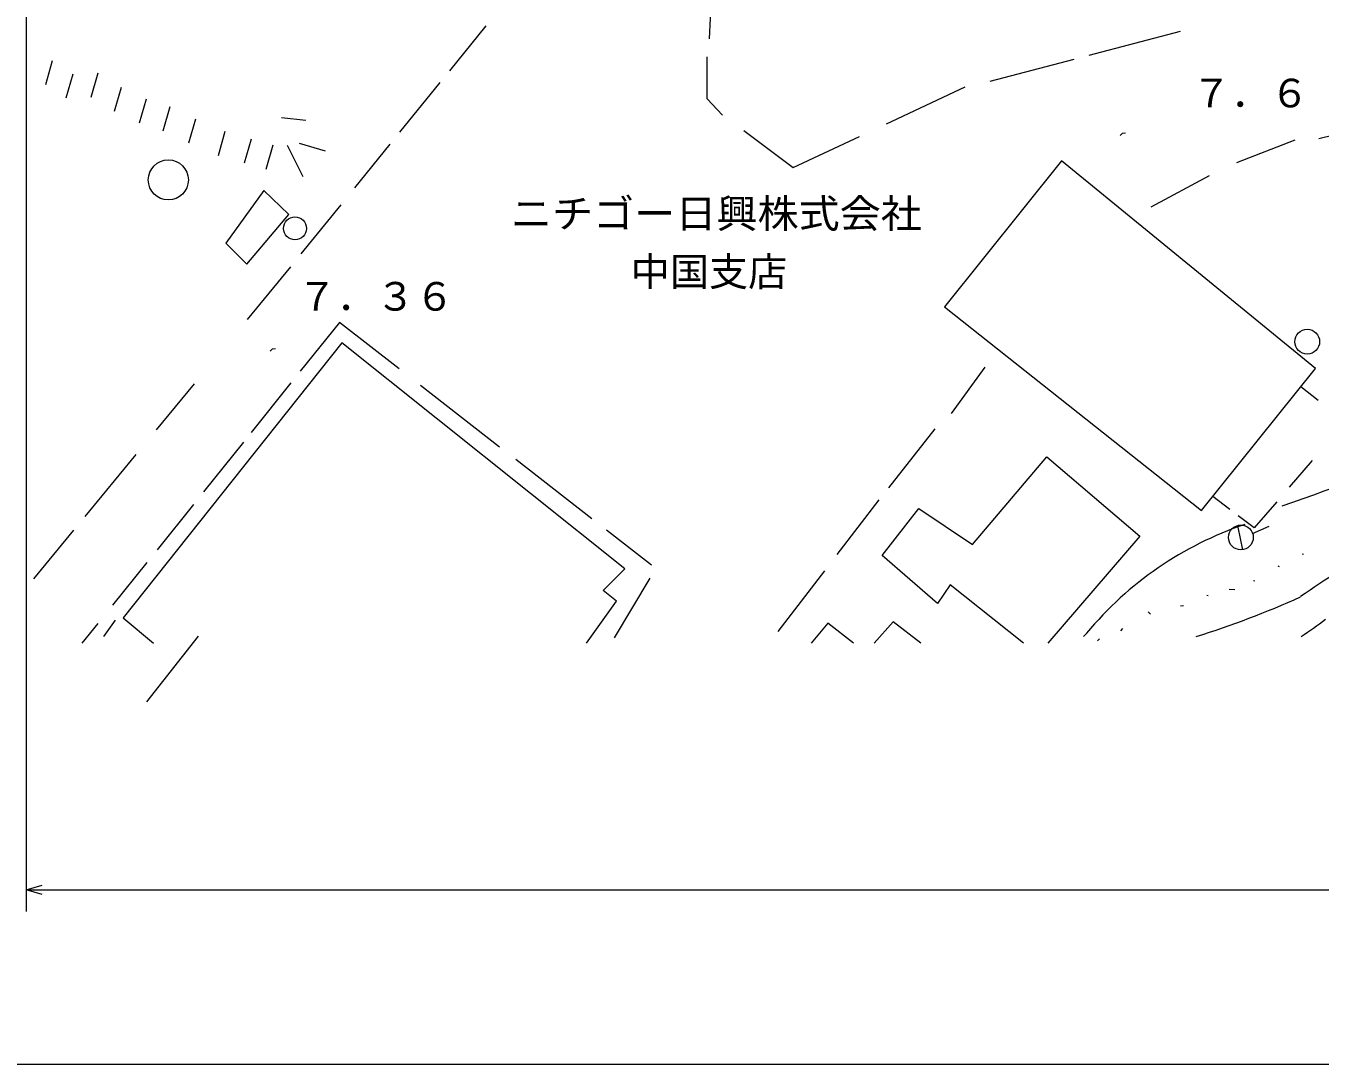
# Model space of a CAD drawing. Units: millimetres, scale not verified. Extents: x 40000 to 680000, y 20000 to 380000.
# Drawn here: x 101686 to 161240, y 205000 to 252772 of the extents above; entities that cross this region are included whole.
import ezdxf
from ezdxf.enums import TextEntityAlignment as Align

# ---------------------------------------------------------------- set-up
doc = ezdxf.new("R2010")
doc.units = ezdxf.units.MM
doc.header["$LTSCALE"] = 1000
doc.layers.add('S-BGD', color=7, linetype='Continuous', lineweight=13)
doc.layers.add('S-BGD-HTXT', color=7, linetype='Continuous', lineweight=13)
doc.styles.add('ＭＳ ゴシック', font='')
doc.styles.get('ＭＳ ゴシック').set_extended_font_data('MS Gothic')

msp = doc.modelspace()

# ---------------------------------------------------------------- linework, layer by layer
at = {"layer": 'S-BGD'}
for p, q in [((101692, 274891), (101692, 212024)), ((133146, 252177), (133245, 254294)), ((122844, 252771), (121171, 250708)), ((150612, 251425), (154823, 252530)), ((133042, 249412), (133042, 251342)), ((102901, 251165), (102581, 250056)), ((146057, 250229), (149920, 251243)), ((103845, 250551), (103526, 249442)), ((104992, 250590), (104672, 249481)), ((120732, 250165), (118880, 247880)), ((106071, 249934), (105752, 248825)), ((141287, 248269), (144908, 249964)), ((107215, 249406), (106896, 248298)), ((108311, 249041), (107991, 247933)), ((133741, 248662), (133042, 249412)), ((109493, 248477), (109173, 247369)), ((113441, 248558), (114561, 248432)), ((161186, 247588), (164191, 248350)), ((110846, 247909), (110527, 246800)), ((134721, 247959), (136987, 246257)), ((152046, 247732), (152144, 247834)), ((152144, 247834), (152284, 247857)), ((112046, 247561), (111726, 246453)), ((113043, 247277), (112724, 246168)), ((113714, 247290), (114422, 245838)), ((114256, 247368), (115456, 247021)), ((118431, 247326), (116801, 245315)), ((136987, 246257), (140038, 247685)), ((157405, 246486), (160095, 247525)), ((149344, 246566), (143954, 239850)), ((161023, 237005), (149344, 246566)), ((153469, 244450), (156150, 245894)), ((112642, 245191), (110884, 242780)), ((113789, 244091), (112642, 245191)), ((116177, 244545), (114344, 242283)), ((111849, 241815), (113789, 244091)), ((110884, 242780), (111849, 241815)), ((113855, 241682), (111861, 239261)), ((143954, 239850), (155778, 230468)), ((116111, 239127), (114314, 236886)), ((118863, 236986), (116111, 239127)), ((116230, 238183), (106169, 225528)), ((112930, 237808), (113028, 237910)), ((113028, 237910), (113168, 237933)), ((129252, 227783), (116230, 238183)), ((144277, 234932), (145829, 237070)), ((155778, 230468), (161023, 237005)), ((109422, 236301), (107681, 234187)), ((113882, 236347), (112047, 234058)), ((123486, 233392), (119844, 236224)), ((160354, 236172), (161149, 235551)), ((141395, 231519), (143526, 234233)), ((111695, 233619), (109855, 231325)), ((106746, 233052), (104398, 230202)), ((145238, 228903), (148667, 232941)), ((148667, 232941), (152949, 229296)), ((127733, 230090), (124224, 232819)), ((160869, 232770), (159821, 231549)), ((157090, 230516), (156298, 231116)), ((109394, 230750), (107719, 228661)), ((139019, 228444), (140954, 230970)), ((141086, 228397), (142776, 230565)), ((142776, 230565), (145238, 228903)), ((159247, 230879), (158209, 229669)), ((158209, 229669), (157467, 230230)), ((103878, 229571), (102032, 227329)), ((130466, 227965), (128396, 229575)), ((152949, 229296), (148708, 224364)), ((157460, 229711), (157667, 228666)), ((158134, 229414), (158889, 229751)), ((143639, 226187), (141086, 228397)), ((160476, 228449), (160416, 228468)), ((107254, 228080), (105677, 226113)), ((128254, 226791), (129252, 227783)), ((136309, 224905), (138446, 227696)), ((159376, 227887), (159315, 227906)), ((128766, 224617), (130412, 227360)), ((144213, 227048), (143639, 226187)), ((147584, 224364), (144213, 227048)), ((158230, 227216), (158169, 227235)), ((128867, 226294), (128254, 226791)), ((156093, 226549), (156032, 226568)), ((157052, 226850), (157313, 226836)), ((127480, 224364), (128867, 226294)), ((153436, 225710), (153334, 225808)), ((154816, 226080), (154956, 226103)), ((104989, 225277), (104267, 224364)), ((105796, 225420), (105256, 224678)), ((106169, 225528), (107563, 224364)), ((138587, 225289), (137826, 224364)), ((139767, 224364), (138587, 225289)), ((141596, 225351), (140719, 224364)), ((142864, 224364), (141596, 225351)), ((109614, 224693), (107235, 221665)), ((150350, 224678), (150499, 224825)), ((150989, 224473), (151088, 224575)), ((152065, 224938), (152164, 225040)), ((101692, 213024), (102442, 213237)), ((102442, 212808), (101692, 213024)), ((101692, 213024), (236673, 213024))]:
    msp.add_line(p, q, dxfattribs=at)
for centre, radius in [((108241, 245685), 922), ((114069, 243455), 527), ((160648, 238241), 569), ((157594, 229234), 571)]:
    msp.add_circle(centre, radius, dxfattribs=at)
for centre, radius, start, end in [((125534, 329915), 104876, 288.89722, 293.37244), ((199436, 169197), 69382, 117.16467, 124.30493), ((162992, 214431), 16259, 108.7326, 140.22681), ((142720, 265855), 43125, 287.28644, 294.11719), ((146098, 245903), 25578, 303.92303, 306.97736)]:
    msp.add_arc(centre, radius, start, end, dxfattribs=at)
at = {"layer": 'S-BGD-HTXT'}
msp.add_line((40000, 205000), (579000, 205000), dxfattribs=at)

# ---------------------------------------------------------------- texts
at = {"layer": 'S-BGD', "style": 'ＭＳ ゴシック'}
for s, p in [('７．６', (155335, 248626)), ('中国支店', (129518, 240406)), ('７．３６', (114191, 239272))]:
    msp.add_text(s, height=1320, dxfattribs=at).set_placement(p, align=Align.BOTTOM_LEFT)
at = {"layer": 'S-BGD', "style": 'ＭＳ ゴシック', "width": 1.05}
msp.add_text('ニチゴー日興株式会社', height=1320, dxfattribs=at).set_placement((124008, 243082), align=Align.BOTTOM_LEFT)

doc.saveas('drawing.dxf')
